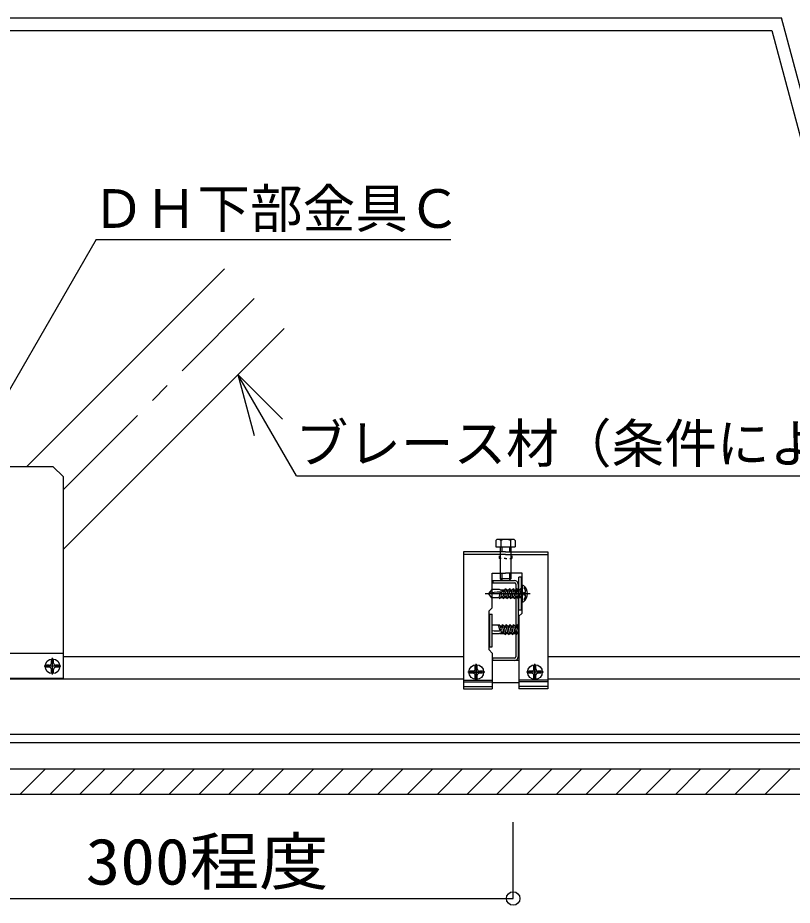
# Model space of a CAD drawing. Units: millimetres on the paper. Extents: x -204 to 206, y -141 to 144.
# Drawn here: x 102.83 to 139.59, y -111.32 to -69.22 of the extents above; entities that cross this region are included whole.
import ezdxf
from ezdxf.enums import TextEntityAlignment as Align

# ---------------------------------------------------------------- set-up
doc = ezdxf.new("R2010")
doc.units = ezdxf.units.MM
doc.linetypes.add('CHAIN1', pattern=[8, 5, -1, 1, -1])
for name, color, linetype in [('1-0_断面', 134, 'Continuous'), ('1-1_寸法', 134, 'Continuous'), ('1-2_文字', 134, 'Continuous')]:
    doc.layers.add(name, color=color, linetype=linetype)
doc.styles.add('ＭＳ ゴシック', font='')
doc.styles.get('ＭＳ ゴシック').set_extended_font_data('MS Gothic')

msp = doc.modelspace()

# ---------------------------------------------------------------- linework, layer by layer
at = {"layer": '1-0_断面'}
for p, q in [((103.247, -90.523), (112.642, -81.127)), ((104.975, -94.451), (115.471, -83.956)), ((104.515, -90.523), (89.443, -90.523)), ((104.515, -90.523), (104.975, -90.983)), ((104.975, -90.983), (104.975, -100.573)), ((125.639, -93.963), (126.332, -93.963)), ((125.755, -94.013), (125.755, -94.313)), ((126.217, -94.013), (126.217, -94.313)), ((126.447, -94.013), (126.447, -94.313)), ((125.986, -94.563), (123.986, -94.563)), ((123.986, -94.563), (123.986, -101.063)), ((125.986, -94.683), (123.986, -94.683)), ((125.736, -94.313), (125.736, -94.563)), ((125.736, -94.563), (125.736, -95.563)), ((125.806, -94.313), (125.806, -94.563)), ((125.986, -94.563), (127.986, -94.563)), ((125.986, -94.683), (127.986, -94.683)), ((126.166, -94.313), (126.166, -94.563)), ((126.236, -94.313), (126.236, -94.563)), ((126.236, -94.563), (126.236, -95.563)), ((127.986, -94.563), (127.986, -101.063)), ((125.686, -94.748), (125.686, -94.878)), ((125.779, -94.878), (125.686, -94.878)), ((125.986, -94.878), (125.921, -94.878)), ((125.986, -94.878), (126.05, -94.878)), ((126.193, -94.878), (126.286, -94.878)), ((126.286, -94.748), (126.286, -94.878)), ((125.351, -95.563), (125.986, -95.563)), ((125.386, -95.913), (126.406, -95.913)), ((125.386, -95.913), (125.386, -96.033)), ((125.736, -95.563), (125.736, -95.843)), ((125.806, -95.913), (125.736, -95.843)), ((125.806, -95.563), (125.806, -95.913)), ((126.771, -95.563), (125.986, -95.563)), ((126.166, -95.563), (126.166, -95.913)), ((126.166, -95.913), (126.236, -95.843)), ((126.771, -95.763), (126.621, -95.763)), ((126.621, -97.313), (126.621, -95.763)), ((126.741, -97.313), (126.741, -95.763)), ((126.771, -97.463), (126.771, -95.563)), ((125.326, -96.34), (125.171, -96.538)), ((125.693, -96.34), (125.326, -96.34)), ((125.386, -96.033), (126.406, -96.033)), ((125.736, -96.36), (125.947, -96.36)), ((125.851, -96.717), (125.947, -96.36)), ((125.929, -96.717), (126.024, -96.36)), ((125.947, -96.36), (126.005, -96.289)), ((126.005, -96.289), (126.024, -96.36)), ((126.024, -96.36), (126.122, -96.36)), ((126.026, -96.717), (126.122, -96.36)), ((126.104, -96.717), (126.199, -96.36)), ((126.122, -96.36), (126.18, -96.289)), ((126.18, -96.289), (126.199, -96.36)), ((126.199, -96.36), (126.297, -96.36)), ((126.201, -96.717), (126.297, -96.36)), ((126.279, -96.717), (126.374, -96.36)), ((126.297, -96.36), (126.355, -96.289)), ((126.355, -96.289), (126.374, -96.36)), ((126.374, -96.36), (126.388, -96.36)), ((126.391, -96.36), (126.472, -96.36)), ((126.391, -96.662), (126.472, -96.36)), ((126.466, -96.093), (126.466, -99.533)), ((126.472, -96.36), (126.53, -96.289)), ((126.53, -96.289), (126.549, -96.36)), ((126.549, -96.36), (126.646, -96.36)), ((126.551, -96.717), (126.646, -96.36)), ((126.586, -96.093), (126.586, -99.533)), ((126.629, -96.717), (126.724, -96.36)), ((126.646, -96.36), (126.705, -96.289)), ((126.705, -96.289), (126.724, -96.36)), ((126.724, -96.36), (126.771, -96.36)), ((126.771, -96.15), (126.771, -96.927)), ((125.022, -96.538), (127.16, -96.538)), ((125.334, -96.743), (125.171, -96.538)), ((125.681, -96.743), (125.334, -96.743)), ((125.676, -96.717), (125.724, -96.538)), ((125.676, -96.717), (125.696, -96.788)), ((125.696, -96.788), (125.754, -96.717)), ((125.724, -96.538), (125.782, -96.466)), ((125.863, -96.449), (125.731, -96.473)), ((125.754, -96.717), (125.802, -96.538)), ((125.754, -96.717), (125.851, -96.717)), ((125.766, -96.671), (125.863, -96.671)), ((125.782, -96.466), (125.802, -96.538)), ((125.818, -96.406), (125.934, -96.406)), ((125.851, -96.717), (125.871, -96.788)), ((125.871, -96.788), (125.929, -96.717)), ((125.929, -96.717), (126.026, -96.717)), ((125.941, -96.671), (126.038, -96.671)), ((126.012, -96.406), (126.109, -96.406)), ((126.026, -96.717), (126.046, -96.788)), ((126.046, -96.788), (126.104, -96.717)), ((126.104, -96.717), (126.201, -96.717)), ((126.116, -96.671), (126.213, -96.671)), ((126.187, -96.406), (126.284, -96.406)), ((126.201, -96.717), (126.221, -96.788)), ((126.221, -96.788), (126.279, -96.717)), ((126.279, -96.717), (126.376, -96.717)), ((126.291, -96.671), (126.388, -96.671)), ((126.362, -96.406), (126.391, -96.406)), ((126.376, -96.717), (126.384, -96.688)), ((126.376, -96.717), (126.391, -96.77)), ((126.391, -96.406), (126.459, -96.406)), ((126.391, -96.77), (126.396, -96.788)), ((126.454, -96.717), (126.551, -96.717)), ((126.466, -96.671), (126.563, -96.671)), ((126.537, -96.406), (126.634, -96.406)), ((126.551, -96.717), (126.571, -96.788)), ((126.571, -96.438), (126.621, -96.438)), ((126.571, -96.788), (126.629, -96.717)), ((126.629, -96.717), (126.726, -96.717)), ((126.641, -96.671), (126.738, -96.671)), ((126.712, -96.406), (126.771, -96.406)), ((126.726, -96.717), (126.771, -96.55)), ((126.726, -96.717), (126.746, -96.788)), ((126.771, -96.513), (126.746, -96.538)), ((126.771, -96.563), (126.746, -96.538)), ((126.746, -96.788), (126.771, -96.758)), ((126.858, -96.478), (126.925, -96.478)), ((126.858, -96.598), (126.925, -96.598)), ((125.201, -99.213), (125.201, -97.363)), ((125.201, -97.513), (125.351, -97.513)), ((125.231, -99.063), (125.231, -97.513)), ((125.351, -99.063), (125.351, -97.513)), ((126.621, -97.313), (126.771, -97.313)), ((126.771, -97.463), (126.621, -97.613)), ((126.621, -97.613), (126.621, -101.063)), ((125.651, -98.042), (125.351, -98.042)), ((125.646, -98.068), (125.666, -97.996)), ((125.646, -98.068), (125.694, -98.247)), ((125.666, -97.996), (125.724, -98.068)), ((125.724, -98.068), (125.772, -98.247)), ((125.724, -98.068), (125.821, -98.068)), ((125.821, -98.068), (125.841, -97.996)), ((125.821, -98.068), (125.917, -98.425)), ((125.841, -97.996), (125.899, -98.068)), ((125.899, -98.068), (125.996, -98.068)), ((125.899, -98.068), (125.994, -98.425)), ((125.996, -98.068), (126.016, -97.996)), ((125.996, -98.068), (126.092, -98.425)), ((126.016, -97.996), (126.074, -98.068)), ((126.074, -98.068), (126.171, -98.068)), ((126.074, -98.068), (126.169, -98.425)), ((126.171, -98.068), (126.191, -97.996)), ((126.171, -98.068), (126.267, -98.425)), ((126.191, -97.996), (126.249, -98.068)), ((126.249, -98.068), (126.346, -98.068)), ((126.249, -98.068), (126.344, -98.425)), ((126.346, -98.068), (126.361, -98.015)), ((126.346, -98.068), (126.354, -98.097)), ((126.361, -98.015), (126.366, -97.996)), ((126.424, -98.068), (126.521, -98.068)), ((126.521, -98.068), (126.541, -97.996)), ((126.521, -98.068), (126.616, -98.425)), ((126.541, -97.996), (126.599, -98.068)), ((126.599, -98.068), (126.621, -98.068)), ((126.599, -98.068), (126.621, -98.15)), ((125.663, -98.445), (125.351, -98.445)), ((125.694, -98.247), (125.752, -98.318)), ((125.833, -98.336), (125.701, -98.312)), ((125.706, -98.425), (125.917, -98.425)), ((125.736, -98.114), (125.833, -98.114)), ((125.752, -98.318), (125.772, -98.247)), ((125.788, -98.379), (125.904, -98.379)), ((125.911, -98.114), (126.008, -98.114)), ((125.917, -98.425), (125.975, -98.496)), ((125.975, -98.496), (125.994, -98.425)), ((125.982, -98.379), (126.079, -98.379)), ((125.994, -98.425), (126.092, -98.425)), ((126.086, -98.114), (126.183, -98.114)), ((126.092, -98.425), (126.15, -98.496)), ((126.15, -98.496), (126.169, -98.425)), ((126.157, -98.379), (126.254, -98.379)), ((126.169, -98.425), (126.267, -98.425)), ((126.261, -98.114), (126.358, -98.114)), ((126.267, -98.425), (126.325, -98.496)), ((126.325, -98.496), (126.344, -98.425)), ((126.332, -98.379), (126.361, -98.379)), ((126.344, -98.425), (126.358, -98.425)), ((126.361, -98.123), (126.442, -98.425)), ((126.361, -98.379), (126.429, -98.379)), ((126.361, -98.425), (126.442, -98.425)), ((126.436, -98.114), (126.533, -98.114)), ((126.442, -98.425), (126.5, -98.496)), ((126.5, -98.496), (126.519, -98.425)), ((126.507, -98.379), (126.604, -98.379)), ((126.519, -98.425), (126.616, -98.425)), ((126.541, -98.346), (126.591, -98.346)), ((126.611, -98.114), (126.621, -98.114)), ((126.616, -98.425), (126.621, -98.43)), ((125.201, -99.063), (125.351, -99.063)), ((125.201, -99.213), (125.351, -99.363)), ((97.975, -99.363), (104.975, -99.363)), ((104.425, -99.833), (104.425, -99.687)), ((104.475, -100.383), (104.475, -99.583)), ((104.525, -99.833), (104.525, -99.687)), ((104.975, -99.523), (123.986, -99.523)), ((125.351, -99.363), (125.351, -101.063)), ((126.621, -99.713), (125.351, -99.713)), ((125.386, -99.713), (125.386, -99.593)), ((126.406, -99.593), (125.386, -99.593)), ((127.986, -99.523), (192.554, -99.523)), ((104.875, -99.983), (104.075, -99.983)), ((104.325, -99.933), (104.179, -99.933)), ((104.325, -100.033), (104.179, -100.033)), ((104.425, -100.278), (104.425, -100.133)), ((104.525, -100.278), (104.525, -100.133)), ((104.771, -99.933), (104.625, -99.933)), ((104.771, -100.033), (104.625, -100.033)), ((124.543, -100.113), (124.543, -99.968)), ((124.593, -100.663), (124.593, -99.863)), ((124.593, -99.887), (124.593, -100.652)), ((124.643, -100.113), (124.643, -99.968)), ((127.328, -100.113), (127.328, -99.967)), ((127.378, -100.663), (127.378, -99.863)), ((127.378, -99.886), (127.378, -100.651)), ((127.428, -100.113), (127.428, -99.967)), ((68.699, -100.583), (123.986, -100.583)), ((104.975, -100.573), (98.125, -100.573)), ((124.993, -100.263), (124.193, -100.263)), ((124.268, -100.263), (124.88, -100.263)), ((124.443, -100.213), (124.297, -100.213)), ((124.443, -100.313), (124.297, -100.313)), ((124.543, -100.559), (124.543, -100.413)), ((124.643, -100.559), (124.643, -100.413)), ((124.889, -100.213), (124.743, -100.213)), ((124.889, -100.313), (124.743, -100.313)), ((127.778, -100.263), (126.978, -100.263)), ((127.228, -100.213), (127.082, -100.213)), ((127.228, -100.313), (127.082, -100.313)), ((127.703, -100.263), (127.091, -100.263)), ((127.328, -100.559), (127.328, -100.413)), ((127.428, -100.559), (127.428, -100.413)), ((127.674, -100.213), (127.528, -100.213)), ((127.674, -100.313), (127.528, -100.313)), ((127.986, -100.583), (192.554, -100.583)), ((123.986, -100.642), (125.351, -100.642)), ((123.986, -100.719), (125.351, -100.719)), ((123.986, -100.943), (125.351, -100.943)), ((126.621, -100.773), (125.351, -100.773)), ((127.986, -100.642), (126.621, -100.642)), ((127.986, -100.719), (126.621, -100.719)), ((127.986, -100.943), (126.621, -100.943)), ((123.986, -101.063), (125.351, -101.063)), ((127.986, -101.063), (126.621, -101.063)), ((192.554, -103.223), (12.727, -103.223)), ((192.554, -103.623), (12.727, -103.623)), ((192.554, -104.873), (12.727, -104.873)), ((102.933, -106.073), (104.133, -104.873)), ((104.347, -106.073), (105.547, -104.873)), ((105.761, -106.073), (106.961, -104.873)), ((107.176, -106.073), (108.376, -104.873)), ((108.59, -106.073), (109.79, -104.873)), ((110.004, -106.073), (111.204, -104.873)), ((111.418, -106.073), (112.618, -104.873)), ((112.832, -106.073), (114.032, -104.873)), ((114.247, -106.073), (115.447, -104.873)), ((115.661, -106.073), (116.861, -104.873)), ((117.075, -106.073), (118.275, -104.873)), ((118.489, -106.073), (119.689, -104.873)), ((119.903, -106.073), (121.103, -104.873)), ((121.318, -106.073), (122.518, -104.873)), ((122.732, -106.073), (123.932, -104.873)), ((124.146, -106.073), (125.346, -104.873)), ((125.56, -106.073), (126.76, -104.873)), ((126.974, -106.073), (128.174, -104.873)), ((128.389, -106.073), (129.589, -104.873)), ((129.803, -106.073), (131.003, -104.873)), ((131.217, -106.073), (132.417, -104.873)), ((132.631, -106.073), (133.831, -104.873)), ((134.046, -106.073), (135.246, -104.873)), ((135.46, -106.073), (136.66, -104.873)), ((136.874, -106.073), (138.074, -104.873)), ((138.288, -106.073), (139.488, -104.873)), ((192.554, -106.073), (12.727, -106.073))]:
    msp.add_line(p, q, dxfattribs=at)
at = {"layer": '1-0_断面', "color": 2, "linetype": 'CHAIN1'}
msp.add_line((104.975, -91.623), (114.056, -82.542), dxfattribs=at)
at = {"layer": '1-0_断面'}
for points in [[(125.524, -94.013), (125.524, -94.313), (126.447, -94.313)], [(125.201, -97.363), (125.351, -97.213), (125.351, -95.563)], [(126.236, -95.563), (126.236, -95.843), (125.736, -95.843)], [(125.863, -96.449), (125.803, -96.392), (125.693, -96.34)], [(126.396, -96.788), (126.454, -96.717), (126.549, -96.36)], [(126.366, -97.996), (126.424, -98.068), (126.519, -98.425)], [(125.833, -98.336), (125.773, -98.393), (125.663, -98.445)]]:
    msp.add_lwpolyline(points, dxfattribs=at)
for centre in [(104.475, -99.983), (124.593, -100.263), (127.378, -100.263)]:
    msp.add_circle(centre, 0.35, dxfattribs=at)
for centre, radius, start, end in [((125.639, -94.122), 0.158, 43.1735, 136.8264), ((125.986, -94.522), 0.558, 65.5673, 114.4327), ((126.332, -94.122), 0.158, 43.1735, 136.8264), ((126.406, -96.093), 0.18, 0, 90), ((126.406, -96.093), 0.06, 0, 90), ((126.782, -96.151), 0.0117, 89.0201, 171.3843), ((126.782, -96.268), 0.128, 54.0087, 90.0894), ((126.526, -96.538), 0.5, 360, 48.479), ((126.913, -96.261), 0.0431, 94.1336, 184.4785), ((126.393, -96.538), 0.55, 8.3337, 29.9258), ((125.697, -98.608), 2.135, 89.0678, 104.2543), ((126.893, -96.538), 0.0699, 120.8157, 239.1842), ((126.526, -96.538), 0.5, 311.529, 360), ((126.393, -96.538), 0.55, 330.0764, 351.6656), ((126.913, -96.816), 0.0431, 175.4881, 265.8657), ((126.899, -96.448), 0.0394, 310.1038, 344.6483), ((126.899, -96.629), 0.0394, 15.3516, 49.8844), ((126.782, -96.926), 0.0117, 188.1862, 270.9808), ((126.782, -96.809), 0.128, 269.8211, 306.0175), ((125.667, -96.177), 2.135, 261.4876, 270.9322), ((104.475, -99.983), 0.3, 80.4059, 99.5941), ((126.406, -99.533), 0.18, 270, 0), ((126.406, -99.533), 0.06, 270, 0), ((104.475, -99.983), 0.3, 170.4059, 189.5941), ((104.325, -99.833), 0.1, 270, 0), ((104.325, -100.133), 0.1, 0, 90), ((104.625, -99.833), 0.1, 180, 270), ((104.625, -100.133), 0.1, 90, 180), ((104.475, -99.983), 0.3, 350.4059, 9.5941), ((124.443, -100.113), 0.1, 270, 0), ((124.743, -100.113), 0.1, 180, 270), ((127.228, -100.113), 0.1, 270, 0), ((127.528, -100.113), 0.1, 180, 270), ((104.475, -99.983), 0.3, 260.4059, 279.5941), ((124.593, -100.263), 0.3, 170.4059, 189.5941), ((124.443, -100.413), 0.1, 0, 90), ((124.743, -100.413), 0.1, 90, 180), ((127.378, -100.263), 0.3, 170.4059, 189.5941), ((127.228, -100.413), 0.1, 0, 90), ((127.528, -100.413), 0.1, 90, 180)]:
    msp.add_arc(centre, radius, start, end, dxfattribs=at)
at = {"layer": '1-1_寸法'}
for p, q in [((54.065, -69.223), (139.085, -69.223)), ((140.505, -74.523), (139.085, -69.223)), ((53.605, -69.823), (138.625, -69.823)), ((138.625, -69.823), (140.505, -76.841))]:
    msp.add_line(p, q, dxfattribs=at)
at = {"layer": '1-2_文字'}
for p, q in [((106.546, -79.74), (123.385, -79.74)), ((113.279, -86.148), (114.055, -89.046)), ((113.279, -86.148), (115.4, -88.269)), ((116.054, -90.955), (113.279, -86.148)), ((116.054, -90.955), (157.164, -90.955)), ((126.345, -111.002), (126.345, -107.386)), ((96.345, -111.002), (126.345, -111.002))]:
    msp.add_line(p, q, dxfattribs=at)
msp.add_lwpolyline([(106.546, -79.74), (100.316, -90.529), (102.438, -88.408)], dxfattribs=at)
msp.add_circle((126.345, -111.002), 0.319, dxfattribs=at)

# ---------------------------------------------------------------- texts
at = {"layer": '1-2_文字', "style": 'ＭＳ ゴシック'}
for s, p in [('ＤＨ下部金具Ｃ', (106.351, -79.74)), ('ブレース材（条件により材種異なる）', (116.013, -90.878))]:
    msp.add_text(s, height=1.833, dxfattribs=at).set_placement(p, align=Align.BOTTOM_LEFT)
at = {"layer": '1-2_文字', "style": 'ＭＳ ゴシック', "width": 1.1}
msp.add_text('300程度', height=2.199, dxfattribs=at).set_placement((106.049, -111.002), align=Align.BOTTOM_LEFT)

doc.saveas('drawing.dxf')
